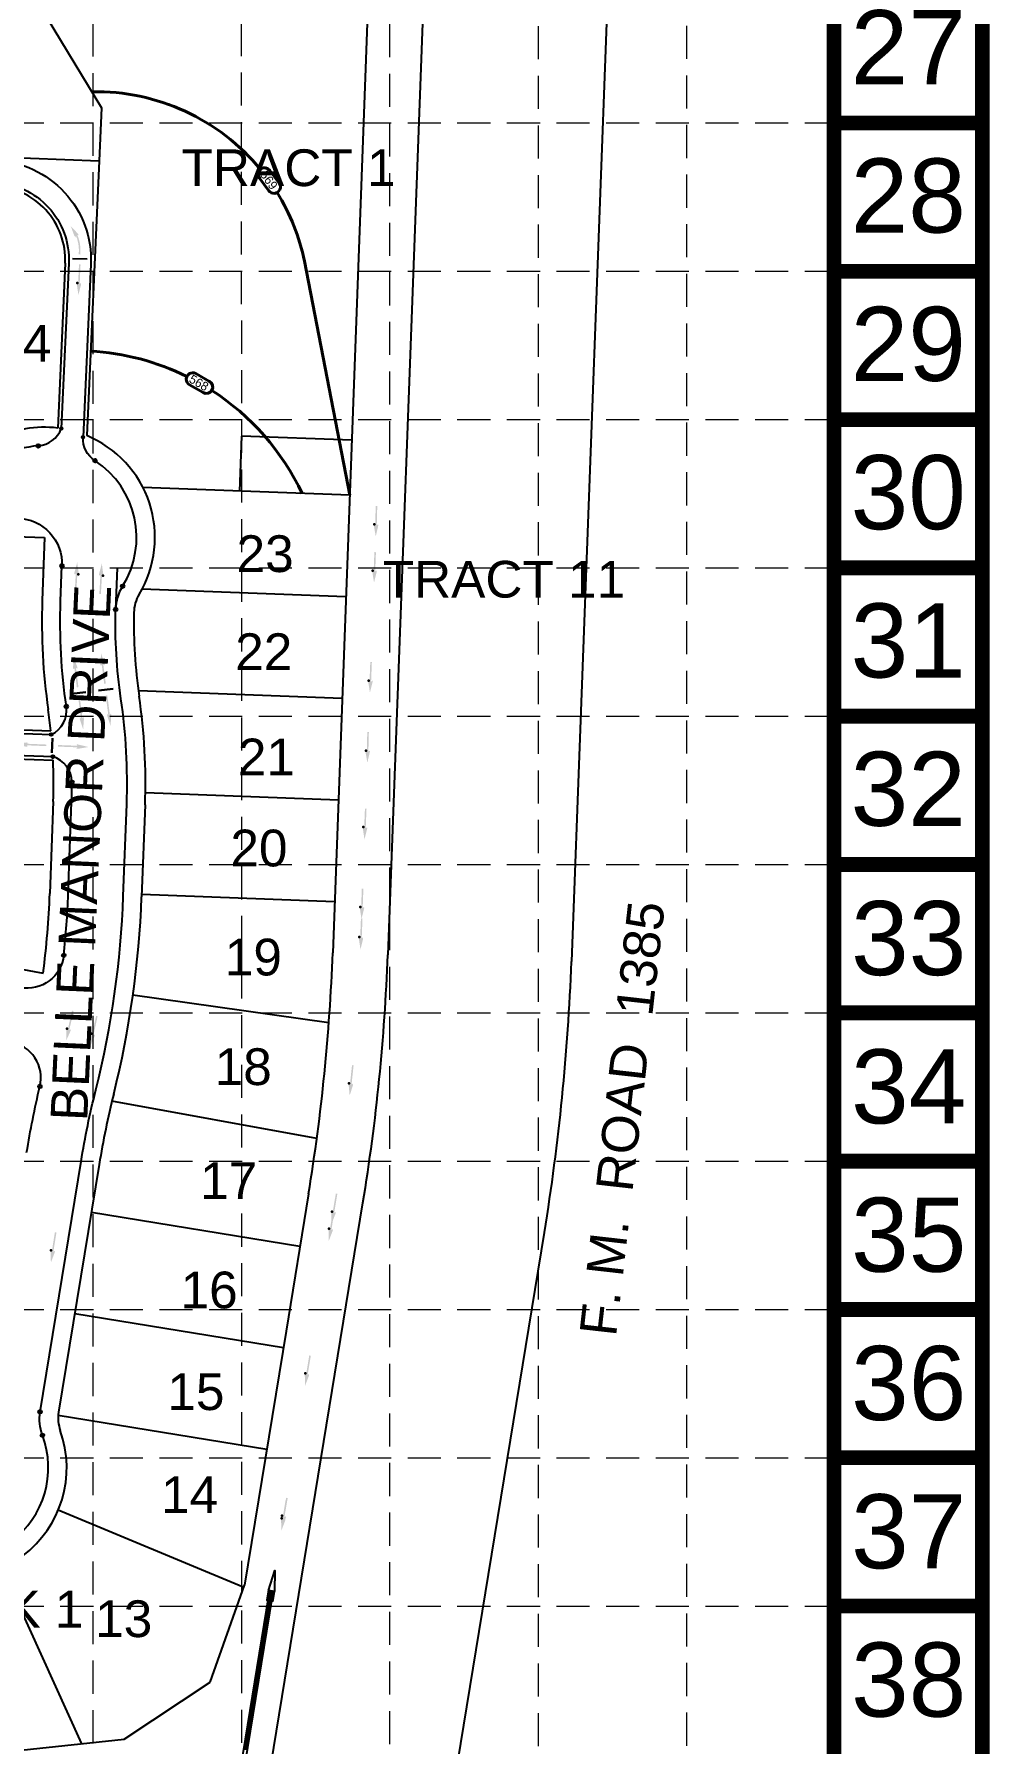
# Model space of a CAD drawing. Header units: feet. Extents: x 10084 to 13321, y 3329 to 8503.
# Drawn here: x 12801 to 13321, y 5357 to 6287 of the extents above; entities that cross this region are included whole.
import ezdxf
from ezdxf.enums import TextEntityAlignment as Align

# ---------------------------------------------------------------- set-up
doc = ezdxf.new("R2010")
doc.units = ezdxf.units.FT
doc.header["$LTSCALE"] = 40
doc.header["$MEASUREMENT"] = 0
for name, pattern in [('( Dashdot )', [1.001, 0.5, -0.25, 0.001, -0.25]), ('CENTERX2', [4, 2.5, -0.5, 0.5, -0.5]), ('DASHED', [0.75, 0.5, -0.25]), ('HIDDEN', [0.375, 0.25, -0.125])]:
    doc.linetypes.add(name, pattern=pattern)
for name, color, linetype in [('BASE', 7, 'Continuous'), ('CURB', 4, 'Continuous'), ('flow arrow', 4, 'Continuous'), ('GRID', 254, 'DASHED'), ('INLET', 4, 'Continuous'), ('Level 1', 7, 'Continuous'), ('Level 18', 7, 'Continuous'), ('LOT', 7, 'Continuous'), ('NAME', 6, 'Continuous'), ('ROW', 3, '( Dashdot )'), ('STORM', 2, 'Continuous'), ('storm CL', 7, 'CENTERX2')]:
    doc.layers.add(name, color=color, linetype=linetype)
doc.styles.get("Standard").update_dxf_attribs({"font": 'ARIAL.TTF'})
doc.styles.add('Style-CB101', font='CB101.shx')

msp = doc.modelspace()

# ---------------------------------------------------------------- hatches: boundary and pattern name
at = {"layer": 'flow arrow', "linetype": 'Continuous', "lineweight": 30}
h = msp.add_hatch(color=7, dxfattribs=at)
edge = h.paths.add_edge_path()
edge.add_line((12822.94, 6177.44), (12820.92, 6182.92))
edge.add_line((12820.92, 6182.92), (12824.91, 6178.66))
edge.add_line((12824.91, 6178.66), (12824.91, 6178.66))
edge.add_ellipse((12824.97, 6178.32), major_axis=(0.296, -0.476), ratio=0.285714, start_angle=-17.18267, end_angle=124.72693, ccw=False)
edge.add_line((12825.21, 6177.84), (12825.2, 6177.84))
edge.add_line((12825.2, 6177.84), (12824.5, 6178.03))
edge.add_line((12824.5, 6178.03), (12824.51, 6178.03))
edge.add_arc((12805.79, 6169.84), 20.43, 353.20063, 383.6089, ccw=False)
edge.add_line((12826.08, 6167.42), (12825.22, 6167.53))
edge.add_arc((12805.79, 6169.84), 19.57, 353.20063, 383.27644)
edge.add_line((12823.77, 6177.58), (12823.77, 6177.58))
edge.add_line((12823.77, 6177.58), (12823.54, 6176.79))
edge.add_line((12823.54, 6176.79), (12823.54, 6176.79))
edge.add_ellipse((12823.22, 6177.23), major_axis=(0.296, -0.476), ratio=0.285714, start_angle=-125.83153, end_angle=14.49672, ccw=False)
edge.add_line((12822.94, 6177.44), (12822.94, 6177.44))
h = msp.add_hatch(color=7, dxfattribs=at)
edge = h.paths.add_edge_path()
edge.add_line((12826.42, 6151.93), (12825.79, 6151.41))
edge.add_line((12825.79, 6151.41), (12826.27, 6161.98))
edge.add_line((12826.27, 6161.98), (12825.42, 6162.01))
edge.add_line((12825.42, 6162.01), (12824.93, 6151.45))
edge.add_line((12824.93, 6151.45), (12824.46, 6152))
edge.add_line((12824.46, 6152), (12824.46, 6152))
edge.add_ellipse((12824.38, 6151.47), major_axis=(0.026, 0.559), ratio=0.285714, start_angle=342.81733, end_angle=484.72693)
edge.add_line((12824.24, 6151.16), (12824.24, 6151.16))
edge.add_line((12824.24, 6151.16), (12825.11, 6145.38))
edge.add_line((12825.11, 6145.38), (12826.55, 6151.05))
edge.add_line((12826.55, 6151.05), (12826.55, 6151.05))
edge.add_ellipse((12826.44, 6151.38), major_axis=(0.026, 0.559), ratio=0.285714, start_angle=234.16847, end_angle=374.49672)
edge.add_line((12826.42, 6151.93), (12826.42, 6151.93))
edge.add_line((12826.42, 6151.93), (12826.42, 6151.93))
h = msp.add_hatch(color=7, dxfattribs=at)
edge = h.paths.add_edge_path()
edge.add_line((12987.2, 5995.37), (12986.58, 5994.84))
edge.add_line((12986.58, 5994.84), (12986.98, 6005.42))
edge.add_line((12986.98, 6005.42), (12986.13, 6005.45))
edge.add_line((12986.13, 6005.45), (12985.72, 5994.88))
edge.add_line((12985.72, 5994.88), (12985.24, 5995.43))
edge.add_line((12985.24, 5995.43), (12985.24, 5995.43))
edge.add_ellipse((12985.17, 5994.9), major_axis=(0.022, 0.56), ratio=0.285714, start_angle=342.81733, end_angle=484.72693)
edge.add_line((12985.02, 5994.59), (12985.02, 5994.59))
edge.add_line((12985.02, 5994.59), (12985.94, 5988.82))
edge.add_line((12985.94, 5988.82), (12987.34, 5994.49))
edge.add_line((12987.34, 5994.49), (12987.34, 5994.49))
edge.add_ellipse((12987.22, 5994.83), major_axis=(0.022, 0.56), ratio=0.285714, start_angle=234.16847, end_angle=374.49672)
edge.add_line((12987.2, 5995.37), (12987.2, 5995.37))
edge.add_line((12987.2, 5995.37), (12987.2, 5995.37))
h = msp.add_hatch(color=7, dxfattribs=at)
edge = h.paths.add_edge_path()
edge.add_line((12823.05, 5993.4), (12823.69, 5993.92))
edge.add_line((12823.69, 5993.92), (12823.08, 5983.35))
edge.add_line((12823.08, 5983.35), (12823.94, 5983.3))
edge.add_line((12823.94, 5983.3), (12824.55, 5993.87))
edge.add_line((12824.55, 5993.87), (12825.01, 5993.3))
edge.add_line((12825.01, 5993.3), (12825.02, 5993.3))
edge.add_ellipse((12825.09, 5993.83), major_axis=(-0.032, -0.559), ratio=0.285714, start_angle=342.81733, end_angle=484.72693)
edge.add_line((12825.24, 5994.14), (12825.24, 5994.14))
edge.add_line((12825.24, 5994.14), (12824.44, 5999.93))
edge.add_line((12824.44, 5999.93), (12822.93, 5994.28))
edge.add_line((12822.93, 5994.28), (12822.93, 5994.28))
edge.add_ellipse((12823.04, 5993.95), major_axis=(-0.032, -0.559), ratio=0.285714, start_angle=234.16847, end_angle=374.49672)
edge.add_line((12823.05, 5993.4), (12823.05, 5993.4))
edge.add_line((12823.05, 5993.4), (12823.05, 5993.4))
h = msp.add_hatch(color=7, dxfattribs=at)
edge = h.paths.add_edge_path()
edge.add_line((12836.45, 5992.68), (12837.09, 5993.19))
edge.add_line((12837.09, 5993.19), (12836.48, 5982.63))
edge.add_line((12836.48, 5982.63), (12837.33, 5982.58))
edge.add_line((12837.33, 5982.58), (12837.95, 5993.14))
edge.add_line((12837.95, 5993.14), (12838.41, 5992.58))
edge.add_line((12838.41, 5992.58), (12838.41, 5992.58))
edge.add_ellipse((12838.49, 5993.11), major_axis=(-0.032, -0.559), ratio=0.285714, start_angle=342.81733, end_angle=484.72693)
edge.add_line((12838.64, 5993.42), (12838.64, 5993.42))
edge.add_line((12838.64, 5993.42), (12837.84, 5999.21))
edge.add_line((12837.84, 5999.21), (12836.33, 5993.56))
edge.add_line((12836.33, 5993.56), (12836.33, 5993.56))
edge.add_ellipse((12836.44, 5993.22), major_axis=(-0.032, -0.559), ratio=0.285714, start_angle=234.16847, end_angle=374.49672)
edge.add_line((12836.45, 5992.68), (12836.45, 5992.68))
edge.add_line((12836.45, 5992.68), (12836.45, 5992.68))
h = msp.add_hatch(color=7, dxfattribs=at)
edge = h.paths.add_edge_path()
edge.add_line((12822.47, 5941.77), (12822.9, 5942.37))
edge.add_line((12822.9, 5942.37), (12824.28, 5931.88))
edge.add_line((12824.28, 5931.88), (12825.13, 5931.99))
edge.add_line((12825.13, 5931.99), (12823.75, 5942.49))
edge.add_line((12823.75, 5942.49), (12824.42, 5942.02))
edge.add_line((12824.42, 5942.02), (12824.42, 5942.02))
edge.add_ellipse((12824.39, 5942.56), major_axis=(0.073, -0.555), ratio=0.285714, start_angle=345.50328, end_angle=485.83153)
edge.add_line((12824.48, 5942.9), (12824.48, 5942.9))
edge.add_line((12824.48, 5942.9), (12822.56, 5948.43))
edge.add_line((12822.56, 5948.43), (12822.18, 5942.6))
edge.add_line((12822.18, 5942.6), (12822.18, 5942.6))
edge.add_ellipse((12822.35, 5942.3), major_axis=(0.073, -0.555), ratio=0.285714, start_angle=235.27307, end_angle=377.18267)
edge.add_line((12822.47, 5941.77), (12822.47, 5941.77))
edge.add_line((12822.47, 5941.77), (12822.47, 5941.77))
edge.add_line((12822.47, 5941.77), (12822.47, 5941.77))
h = msp.add_hatch(color=7, dxfattribs=at)
edge = h.paths.add_edge_path()
edge.add_line((12837.35, 5943.64), (12837.78, 5944.24))
edge.add_line((12837.78, 5944.24), (12839.16, 5933.75))
edge.add_line((12839.16, 5933.75), (12840.02, 5933.86))
edge.add_line((12840.02, 5933.86), (12838.63, 5944.35))
edge.add_line((12838.63, 5944.35), (12839.3, 5943.89))
edge.add_line((12839.3, 5943.89), (12839.31, 5943.89))
edge.add_ellipse((12839.28, 5944.43), major_axis=(0.073, -0.555), ratio=0.285714, start_angle=345.50328, end_angle=485.83153)
edge.add_line((12839.36, 5944.77), (12839.36, 5944.77))
edge.add_line((12839.36, 5944.77), (12837.44, 5950.3))
edge.add_line((12837.44, 5950.3), (12837.06, 5944.46))
edge.add_line((12837.06, 5944.46), (12837.06, 5944.46))
edge.add_ellipse((12837.24, 5944.16), major_axis=(0.073, -0.555), ratio=0.285714, start_angle=235.27307, end_angle=377.18267)
edge.add_line((12837.35, 5943.64), (12837.35, 5943.64))
edge.add_line((12837.35, 5943.64), (12837.35, 5943.64))
edge.add_line((12837.35, 5943.64), (12837.35, 5943.64))
h = msp.add_hatch(color=7, dxfattribs=at)
edge = h.paths.add_edge_path()
edge.add_line((12984.98, 5935.52), (12984.35, 5934.99))
edge.add_line((12984.35, 5934.99), (12984.76, 5945.57))
edge.add_line((12984.76, 5945.57), (12983.9, 5945.6))
edge.add_line((12983.9, 5945.6), (12983.49, 5935.02))
edge.add_line((12983.49, 5935.02), (12983.01, 5935.58))
edge.add_line((12983.01, 5935.58), (12983.01, 5935.58))
edge.add_ellipse((12982.94, 5935.05), major_axis=(0.022, 0.56), ratio=0.285714, start_angle=342.81733, end_angle=484.72693)
edge.add_line((12982.8, 5934.73), (12982.8, 5934.73))
edge.add_line((12982.8, 5934.73), (12983.71, 5928.96))
edge.add_line((12983.71, 5928.96), (12985.12, 5934.64))
edge.add_line((12985.12, 5934.64), (12985.12, 5934.64))
edge.add_ellipse((12985, 5934.97), major_axis=(0.022, 0.56), ratio=0.285714, start_angle=234.16847, end_angle=374.49672)
edge.add_line((12984.98, 5935.52), (12984.98, 5935.52))
edge.add_line((12984.98, 5935.52), (12984.98, 5935.52))
h = msp.add_hatch(color=7, dxfattribs=at)
edge = h.paths.add_edge_path()
edge.add_line((12840.78, 5917.37), (12841.35, 5916.9))
edge.add_line((12841.35, 5916.9), (12839.99, 5927.4))
edge.add_line((12839.99, 5927.4), (12840.84, 5927.51))
edge.add_line((12840.84, 5927.51), (12842.2, 5917.02))
edge.add_line((12842.2, 5917.02), (12842.73, 5917.64))
edge.add_line((12842.73, 5917.64), (12842.73, 5917.64))
edge.add_ellipse((12842.84, 5917.11), major_axis=(-0.072, 0.555), ratio=0.285714, start_angle=-125.83153, end_angle=14.49672, ccw=False)
edge.add_line((12843.01, 5916.8), (12843.01, 5916.8))
edge.add_line((12843.01, 5916.8), (12842.57, 5910.96))
edge.add_line((12842.57, 5910.96), (12840.71, 5916.51))
edge.add_line((12840.71, 5916.51), (12840.71, 5916.51))
edge.add_ellipse((12840.8, 5916.84), major_axis=(-0.072, 0.555), ratio=0.285714, start_angle=-17.18267, end_angle=124.72693, ccw=False)
edge.add_line((12840.78, 5917.38), (12840.78, 5917.37))
edge.add_line((12840.78, 5917.37), (12840.78, 5917.37))
edge.add_line((12840.78, 5917.37), (12840.78, 5917.37))
h = msp.add_hatch(color=7, dxfattribs=at)
edge = h.paths.add_edge_path()
edge.add_line((12825.9, 5915.51), (12826.46, 5915.04))
edge.add_line((12826.46, 5915.04), (12825.11, 5925.53))
edge.add_line((12825.11, 5925.53), (12825.96, 5925.65))
edge.add_line((12825.96, 5925.65), (12827.31, 5915.15))
edge.add_line((12827.31, 5915.15), (12827.85, 5915.77))
edge.add_line((12827.85, 5915.77), (12827.85, 5915.77))
edge.add_ellipse((12827.96, 5915.24), major_axis=(-0.072, 0.555), ratio=0.285714, start_angle=-125.83153, end_angle=14.49672, ccw=False)
edge.add_line((12828.13, 5914.93), (12828.13, 5914.93))
edge.add_line((12828.13, 5914.93), (12827.69, 5909.1))
edge.add_line((12827.69, 5909.1), (12825.83, 5914.64))
edge.add_line((12825.83, 5914.64), (12825.83, 5914.64))
edge.add_ellipse((12825.92, 5914.97), major_axis=(-0.072, 0.555), ratio=0.285714, start_angle=-17.18267, end_angle=124.72693, ccw=False)
edge.add_line((12825.9, 5915.51), (12825.9, 5915.51))
edge.add_line((12825.9, 5915.51), (12825.9, 5915.51))
edge.add_line((12825.9, 5915.51), (12825.9, 5915.51))
h = msp.add_hatch(color=7, dxfattribs=at)
edge = h.paths.add_edge_path()
edge.add_line((12797.64, 5901.65), (12797.08, 5901.18))
edge.add_line((12797.08, 5901.18), (12807.66, 5900.74))
edge.add_line((12807.66, 5900.74), (12807.63, 5899.88))
edge.add_line((12807.63, 5899.88), (12797.05, 5900.32))
edge.add_line((12797.05, 5900.32), (12797.57, 5899.69))
edge.add_line((12797.57, 5899.69), (12797.58, 5899.69))
edge.add_ellipse((12797.03, 5899.67), major_axis=(0.56, -0.023), ratio=0.285714, start_angle=-125.83153, end_angle=14.49672, ccw=False)
edge.add_line((12796.7, 5899.55), (12796.7, 5899.55))
edge.add_line((12796.7, 5899.55), (12791.02, 5900.97))
edge.add_line((12791.02, 5900.97), (12796.8, 5901.87))
edge.add_line((12796.8, 5901.87), (12796.8, 5901.87))
edge.add_ellipse((12797.11, 5901.72), major_axis=(0.56, -0.023), ratio=0.285714, start_angle=-17.18267, end_angle=124.72693, ccw=False)
edge.add_line((12797.65, 5901.65), (12797.64, 5901.65))
edge.add_line((12797.64, 5901.65), (12797.64, 5901.65))
edge.add_line((12797.64, 5901.65), (12797.64, 5901.65))
h = msp.add_hatch(color=7, dxfattribs=at)
edge = h.paths.add_edge_path()
edge.add_line((12824.11, 5900.6), (12824.63, 5900.08))
edge.add_line((12824.63, 5900.08), (12814.05, 5900.48))
edge.add_line((12814.05, 5900.48), (12814.02, 5899.62))
edge.add_line((12814.02, 5899.62), (12824.6, 5899.22))
edge.add_line((12824.6, 5899.22), (12824.02, 5898.63))
edge.add_line((12824.02, 5898.63), (12824.02, 5898.63))
edge.add_ellipse((12824.56, 5898.57), major_axis=(-0.56, 0.021), ratio=0.285714, start_angle=345.50328, end_angle=485.83153)
edge.add_line((12824.89, 5898.43), (12824.89, 5898.43))
edge.add_line((12824.89, 5898.43), (12830.66, 5899.39))
edge.add_line((12830.66, 5899.39), (12824.97, 5900.74))
edge.add_line((12824.97, 5900.74), (12824.97, 5900.74))
edge.add_ellipse((12824.65, 5900.62), major_axis=(-0.56, 0.021), ratio=0.285714, start_angle=235.27307, end_angle=377.18267)
edge.add_line((12824.11, 5900.6), (12824.11, 5900.6))
edge.add_line((12824.11, 5900.6), (12824.11, 5900.6))
edge.add_line((12824.11, 5900.6), (12824.11, 5900.6))
h = msp.add_hatch(color=7, dxfattribs=at)
edge = h.paths.add_edge_path()
edge.add_line((12982.04, 5855.71), (12981.41, 5855.18))
edge.add_line((12981.41, 5855.18), (12981.85, 5865.76))
edge.add_line((12981.85, 5865.76), (12980.99, 5865.79))
edge.add_line((12980.99, 5865.79), (12980.55, 5855.22))
edge.add_line((12980.55, 5855.22), (12980.07, 5855.78))
edge.add_line((12980.07, 5855.78), (12980.07, 5855.78))
edge.add_ellipse((12980, 5855.25), major_axis=(0.024, 0.56), ratio=0.285714, start_angle=342.81733, end_angle=484.72693)
edge.add_line((12979.86, 5854.93), (12979.86, 5854.93))
edge.add_line((12979.86, 5854.93), (12980.75, 5849.16))
edge.add_line((12980.75, 5849.16), (12982.17, 5854.83))
edge.add_line((12982.17, 5854.83), (12982.17, 5854.83))
edge.add_ellipse((12982.06, 5855.16), major_axis=(0.024, 0.56), ratio=0.285714, start_angle=234.16847, end_angle=374.49672)
edge.add_line((12982.04, 5855.71), (12982.04, 5855.71))
edge.add_line((12982.04, 5855.71), (12982.04, 5855.71))
h = msp.add_hatch(color=7, dxfattribs=at)
edge = h.paths.add_edge_path()
edge.add_line((12979.86, 5795.85), (12979.23, 5795.33))
edge.add_line((12979.23, 5795.33), (12979.67, 5805.9))
edge.add_line((12979.67, 5805.9), (12978.81, 5805.94))
edge.add_line((12978.81, 5805.94), (12978.37, 5795.37))
edge.add_line((12978.37, 5795.37), (12977.89, 5795.92))
edge.add_line((12977.89, 5795.92), (12977.89, 5795.92))
edge.add_ellipse((12977.82, 5795.39), major_axis=(0.024, 0.56), ratio=0.285714, start_angle=342.81733, end_angle=484.72693)
edge.add_line((12977.68, 5795.08), (12977.68, 5795.08))
edge.add_line((12977.68, 5795.08), (12978.57, 5789.3))
edge.add_line((12978.57, 5789.3), (12979.99, 5794.98))
edge.add_line((12979.99, 5794.98), (12979.99, 5794.98))
edge.add_ellipse((12979.87, 5795.31), major_axis=(0.024, 0.56), ratio=0.285714, start_angle=234.16847, end_angle=374.49672)
edge.add_line((12979.86, 5795.85), (12979.86, 5795.85))
edge.add_line((12979.86, 5795.85), (12979.86, 5795.85))
h = msp.add_hatch(color=7, dxfattribs=at)
edge = h.paths.add_edge_path()
edge.add_line((12820.87, 5745.78), (12820.15, 5745.38))
edge.add_line((12820.15, 5745.38), (12822.46, 5755.71))
edge.add_line((12822.46, 5755.71), (12821.62, 5755.89))
edge.add_line((12821.62, 5755.89), (12819.31, 5745.57))
edge.add_line((12819.31, 5745.57), (12818.94, 5746.2))
edge.add_line((12818.94, 5746.2), (12818.94, 5746.2))
edge.add_ellipse((12818.78, 5745.69), major_axis=(0.122, 0.546), ratio=0.285714, start_angle=342.81733, end_angle=484.72693)
edge.add_line((12818.58, 5745.41), (12818.58, 5745.41))
edge.add_line((12818.58, 5745.41), (12818.44, 5739.57))
edge.add_line((12818.44, 5739.57), (12820.84, 5744.9))
edge.add_line((12820.84, 5744.9), (12820.84, 5744.9))
edge.add_ellipse((12820.79, 5745.25), major_axis=(0.122, 0.546), ratio=0.285714, start_angle=234.16847, end_angle=374.49672)
edge.add_line((12820.87, 5745.78), (12820.87, 5745.78))
edge.add_line((12820.87, 5745.78), (12820.87, 5745.78))
h = msp.add_hatch(color=7, dxfattribs=at)
edge = h.paths.add_edge_path()
edge.add_line((12833.97, 5742.9), (12833.26, 5742.5))
edge.add_line((12833.26, 5742.5), (12835.57, 5752.83))
edge.add_line((12835.57, 5752.83), (12834.73, 5753.01))
edge.add_line((12834.73, 5753.01), (12832.42, 5742.69))
edge.add_line((12832.42, 5742.69), (12832.05, 5743.32))
edge.add_line((12832.05, 5743.32), (12832.05, 5743.32))
edge.add_ellipse((12831.89, 5742.81), major_axis=(0.122, 0.546), ratio=0.285714, start_angle=342.81733, end_angle=484.72693)
edge.add_line((12831.69, 5742.53), (12831.69, 5742.53))
edge.add_line((12831.69, 5742.53), (12831.55, 5736.69))
edge.add_line((12831.55, 5736.69), (12833.95, 5742.02))
edge.add_line((12833.95, 5742.02), (12833.95, 5742.02))
edge.add_ellipse((12833.89, 5742.37), major_axis=(0.122, 0.546), ratio=0.285714, start_angle=234.16847, end_angle=374.49672)
edge.add_line((12833.97, 5742.9), (12833.97, 5742.9))
edge.add_line((12833.97, 5742.9), (12833.97, 5742.9))
h = msp.add_hatch(color=7, dxfattribs=at)
edge = h.paths.add_edge_path()
edge.add_line((12974.37, 5716.13), (12973.71, 5715.65))
edge.add_line((12973.71, 5715.65), (12974.82, 5726.18))
edge.add_line((12974.82, 5726.18), (12973.96, 5726.26))
edge.add_line((12973.96, 5726.26), (12972.85, 5715.74))
edge.add_line((12972.85, 5715.74), (12972.41, 5716.33))
edge.add_line((12972.41, 5716.33), (12972.41, 5716.33))
edge.add_ellipse((12972.31, 5715.8), major_axis=(0.059, 0.557), ratio=0.285714, start_angle=342.81733, end_angle=484.72693)
edge.add_line((12972.14, 5715.5), (12972.14, 5715.5))
edge.add_line((12972.14, 5715.5), (12972.67, 5709.68))
edge.add_line((12972.67, 5709.68), (12974.45, 5715.25))
edge.add_line((12974.45, 5715.25), (12974.45, 5715.25))
edge.add_ellipse((12974.35, 5715.59), major_axis=(0.059, 0.557), ratio=0.285714, start_angle=234.16847, end_angle=374.49672)
edge.add_line((12974.37, 5716.13), (12974.37, 5716.13))
edge.add_line((12974.37, 5716.13), (12974.37, 5716.13))
h = msp.add_hatch(color=7, dxfattribs=at)
edge = h.paths.add_edge_path()
edge.add_line((12963.42, 5636.98), (12962.73, 5636.54))
edge.add_line((12962.73, 5636.54), (12964.45, 5646.98))
edge.add_line((12964.45, 5646.98), (12963.6, 5647.12))
edge.add_line((12963.6, 5647.12), (12961.88, 5636.68))
edge.add_line((12961.88, 5636.68), (12961.47, 5637.29))
edge.add_line((12961.47, 5637.29), (12961.47, 5637.29))
edge.add_ellipse((12961.34, 5636.77), major_axis=(0.091, 0.553), ratio=0.285714, start_angle=342.81733, end_angle=484.72693)
edge.add_line((12961.15, 5636.48), (12961.16, 5636.48))
edge.add_line((12961.16, 5636.48), (12961.34, 5630.64))
edge.add_line((12961.34, 5630.64), (12963.44, 5636.1))
edge.add_line((12963.44, 5636.1), (12963.44, 5636.1))
edge.add_ellipse((12963.37, 5636.44), major_axis=(0.091, 0.553), ratio=0.285714, start_angle=234.16847, end_angle=374.49672)
edge.add_line((12963.41, 5636.98), (12963.42, 5636.98))
edge.add_line((12963.42, 5636.98), (12963.42, 5636.98))
h = msp.add_hatch(color=7, dxfattribs=at)
edge = h.paths.add_edge_path()
edge.add_line((12812.18, 5625.18), (12811.49, 5624.74))
edge.add_line((12811.49, 5624.74), (12813.15, 5635.19))
edge.add_line((12813.15, 5635.19), (12812.3, 5635.32))
edge.add_line((12812.3, 5635.32), (12810.64, 5624.87))
edge.add_line((12810.64, 5624.87), (12810.23, 5625.48))
edge.add_line((12810.23, 5625.48), (12810.23, 5625.48))
edge.add_ellipse((12810.1, 5624.96), major_axis=(0.088, 0.553), ratio=0.285714, start_angle=342.81733, end_angle=484.72693)
edge.add_line((12809.92, 5624.66), (12809.92, 5624.67))
edge.add_line((12809.92, 5624.67), (12810.14, 5618.83))
edge.add_line((12810.14, 5618.83), (12812.21, 5624.3))
edge.add_line((12812.21, 5624.3), (12812.21, 5624.3))
edge.add_ellipse((12812.13, 5624.64), major_axis=(0.088, 0.553), ratio=0.285714, start_angle=234.16847, end_angle=374.49672)
edge.add_line((12812.18, 5625.18), (12812.18, 5625.18))
edge.add_line((12812.18, 5625.18), (12812.18, 5625.18))
h = msp.add_hatch(color=7, dxfattribs=at)
edge = h.paths.add_edge_path()
edge.add_line((12950.52, 5558.17), (12949.83, 5557.73))
edge.add_line((12949.83, 5557.73), (12951.55, 5568.17))
edge.add_line((12951.55, 5568.17), (12950.71, 5568.31))
edge.add_line((12950.71, 5568.31), (12948.98, 5557.87))
edge.add_line((12948.98, 5557.87), (12948.57, 5558.48))
edge.add_line((12948.57, 5558.48), (12948.57, 5558.48))
edge.add_ellipse((12948.44, 5557.96), major_axis=(0.091, 0.553), ratio=0.285714, start_angle=342.81733, end_angle=484.72693)
edge.add_line((12948.26, 5557.67), (12948.26, 5557.67))
edge.add_line((12948.26, 5557.67), (12948.44, 5551.83))
edge.add_line((12948.44, 5551.83), (12950.54, 5557.29))
edge.add_line((12950.54, 5557.29), (12950.54, 5557.29))
edge.add_ellipse((12950.47, 5557.63), major_axis=(0.091, 0.553), ratio=0.285714, start_angle=234.16847, end_angle=374.49672)
edge.add_line((12950.52, 5558.17), (12950.52, 5558.17))
edge.add_line((12950.52, 5558.17), (12950.52, 5558.17))
h = msp.add_hatch(color=7, dxfattribs=at)
edge = h.paths.add_edge_path()
edge.add_line((12937.62, 5479.36), (12936.93, 5478.92))
edge.add_line((12936.93, 5478.92), (12938.66, 5489.36))
edge.add_line((12938.66, 5489.36), (12937.81, 5489.5))
edge.add_line((12937.81, 5489.5), (12936.08, 5479.06))
edge.add_line((12936.08, 5479.06), (12935.68, 5479.67))
edge.add_line((12935.68, 5479.67), (12935.68, 5479.67))
edge.add_ellipse((12935.54, 5479.15), major_axis=(0.091, 0.553), ratio=0.285714, start_angle=342.81733, end_angle=484.72693)
edge.add_line((12935.36, 5478.86), (12935.36, 5478.86))
edge.add_line((12935.36, 5478.86), (12935.55, 5473.02))
edge.add_line((12935.55, 5473.02), (12937.65, 5478.47))
edge.add_line((12937.65, 5478.47), (12937.65, 5478.47))
edge.add_ellipse((12937.57, 5478.82), major_axis=(0.091, 0.553), ratio=0.285714, start_angle=234.16847, end_angle=374.49672)
edge.add_line((12937.62, 5479.36), (12937.62, 5479.36))
edge.add_line((12937.62, 5479.36), (12937.62, 5479.36))
at = {"layer": 'Level 18', "linetype": 'Continuous', "lineweight": 30}
h = msp.add_hatch(color=7, dxfattribs=at)
edge = h.paths.add_edge_path()
edge.add_line((12988.05, 6020.53), (12987.43, 6020))
edge.add_line((12987.43, 6020), (12987.7, 6030.58))
edge.add_line((12987.7, 6030.58), (12986.84, 6030.6))
edge.add_line((12986.84, 6030.6), (12986.57, 6020.02))
edge.add_line((12986.57, 6020.02), (12986.08, 6020.57))
edge.add_line((12986.08, 6020.57), (12986.08, 6020.57))
edge.add_ellipse((12986.02, 6020.04), major_axis=(0.014, 0.56), ratio=0.285714, start_angle=342.81733, end_angle=484.72693)
edge.add_line((12985.88, 6019.72), (12985.88, 6019.73))
edge.add_line((12985.88, 6019.73), (12986.87, 6013.97))
edge.add_line((12986.87, 6013.97), (12988.2, 6019.66))
edge.add_line((12988.2, 6019.66), (12988.2, 6019.66))
edge.add_ellipse((12988.08, 6019.99), major_axis=(0.014, 0.56), ratio=0.285714, start_angle=234.16847, end_angle=374.49672)
edge.add_line((12988.05, 6020.54), (12988.05, 6020.53))
edge.add_line((12988.05, 6020.53), (12988.05, 6020.53))
h = msp.add_hatch(color=7, dxfattribs=at)
edge = h.paths.add_edge_path()
edge.add_line((12983.48, 5897.44), (12982.86, 5896.91))
edge.add_line((12982.86, 5896.91), (12983.13, 5907.49))
edge.add_line((12983.13, 5907.49), (12982.27, 5907.51))
edge.add_line((12982.27, 5907.51), (12982, 5896.93))
edge.add_line((12982, 5896.93), (12981.51, 5897.48))
edge.add_line((12981.51, 5897.48), (12981.51, 5897.48))
edge.add_ellipse((12981.45, 5896.95), major_axis=(0.014, 0.56), ratio=0.285714, start_angle=342.81733, end_angle=484.72693)
edge.add_line((12981.31, 5896.63), (12981.31, 5896.64))
edge.add_line((12981.31, 5896.64), (12982.3, 5890.88))
edge.add_line((12982.3, 5890.88), (12983.63, 5896.57))
edge.add_line((12983.63, 5896.57), (12983.63, 5896.57))
edge.add_ellipse((12983.51, 5896.9), major_axis=(0.014, 0.56), ratio=0.285714, start_angle=234.16847, end_angle=374.49672)
edge.add_line((12983.48, 5897.45), (12983.48, 5897.44))
edge.add_line((12983.48, 5897.44), (12983.48, 5897.44))
h = msp.add_hatch(color=7, dxfattribs=at)
edge = h.paths.add_edge_path()
edge.add_line((12980.4, 5812.31), (12979.77, 5811.79))
edge.add_line((12979.77, 5811.79), (12980.16, 5822.36))
edge.add_line((12980.16, 5822.36), (12979.3, 5822.39))
edge.add_line((12979.3, 5822.39), (12978.91, 5811.82))
edge.add_line((12978.91, 5811.82), (12978.43, 5812.37))
edge.add_line((12978.43, 5812.37), (12978.43, 5812.37))
edge.add_ellipse((12978.36, 5811.84), major_axis=(0.021, 0.56), ratio=0.285714, start_angle=342.81733, end_angle=484.72693)
edge.add_line((12978.22, 5811.53), (12978.22, 5811.53))
edge.add_line((12978.22, 5811.53), (12979.14, 5805.76))
edge.add_line((12979.14, 5805.76), (12980.53, 5811.44))
edge.add_line((12980.53, 5811.44), (12980.53, 5811.44))
edge.add_ellipse((12980.42, 5811.77), major_axis=(0.021, 0.56), ratio=0.285714, start_angle=234.16847, end_angle=374.49672)
edge.add_line((12980.4, 5812.31), (12980.4, 5812.31))
edge.add_line((12980.4, 5812.31), (12980.4, 5812.31))
h = msp.add_hatch(color=7, dxfattribs=at)
edge = h.paths.add_edge_path()
edge.add_line((12964.95, 5646.28), (12964.26, 5645.84))
edge.add_line((12964.26, 5645.84), (12966.01, 5656.27))
edge.add_line((12966, 5656.27), (12965.16, 5656.41))
edge.add_line((12965.16, 5656.41), (12963.41, 5645.98))
edge.add_line((12963.41, 5645.98), (12963.01, 5646.59))
edge.add_line((12963.01, 5646.59), (12963, 5646.59))
edge.add_ellipse((12962.87, 5646.07), major_axis=(0.092, 0.552), ratio=0.285714, start_angle=342.81733, end_angle=484.72693)
edge.add_line((12962.69, 5645.78), (12962.69, 5645.78))
edge.add_line((12962.69, 5645.78), (12962.86, 5639.94))
edge.add_line((12962.86, 5639.94), (12964.97, 5645.39))
edge.add_line((12964.97, 5645.39), (12964.97, 5645.39))
edge.add_ellipse((12964.9, 5645.74), major_axis=(0.092, 0.552), ratio=0.285714, start_angle=234.16847, end_angle=374.49672)
edge.add_line((12964.95, 5646.28), (12964.95, 5646.28))
edge.add_line((12964.95, 5646.28), (12964.95, 5646.28))
h = msp.add_hatch(color=7, dxfattribs=at)
edge = h.paths.add_edge_path()
edge.add_line((12937.87, 5480.68), (12937.18, 5480.24))
edge.add_line((12937.18, 5480.24), (12938.97, 5490.68))
edge.add_line((12938.97, 5490.68), (12938.12, 5490.82))
edge.add_line((12938.12, 5490.82), (12936.34, 5480.39))
edge.add_line((12936.34, 5480.39), (12935.93, 5481))
edge.add_line((12935.93, 5481), (12935.93, 5481))
edge.add_ellipse((12935.79, 5480.48), major_axis=(0.094, 0.552), ratio=0.285714, start_angle=342.81733, end_angle=484.72693)
edge.add_line((12935.61, 5480.19), (12935.61, 5480.19))
edge.add_line((12935.61, 5480.19), (12935.77, 5474.35))
edge.add_line((12935.77, 5474.35), (12937.89, 5479.8))
edge.add_line((12937.89, 5479.8), (12937.89, 5479.8))
edge.add_ellipse((12937.82, 5480.14), major_axis=(0.094, 0.552), ratio=0.285714, start_angle=234.16847, end_angle=374.49672)
edge.add_line((12937.87, 5480.68), (12937.87, 5480.68))
edge.add_line((12937.87, 5480.68), (12937.87, 5480.68))

# ---------------------------------------------------------------- linework, layer by layer
at = {"layer": 'BASE', "const_width": 8.07}
for points in [[(13316.92, 3333.45), (13316.92, 8498.87), (10088.53, 8498.87), (10088.53, 3333.45)], [(13236.21, 3414.16), (13236.21, 8418.16), (10169.24, 8418.16), (10169.24, 3414.16)]]:
    msp.add_lwpolyline(points, close=True, dxfattribs=at)
for points in [[(13316.92, 6239), (13236.21, 6239)], [(13316.92, 6158.29), (13236.21, 6158.29)], [(13316.92, 6077.58), (13236.21, 6077.58)], [(13316.92, 5996.87), (13236.21, 5996.87)], [(13316.92, 5916.16), (13236.21, 5916.16)], [(13316.92, 5835.45), (13236.21, 5835.45)], [(13316.92, 5754.74), (13236.21, 5754.74)], [(13316.92, 5674.03), (13236.21, 5674.03)], [(13316.92, 5593.32), (13236.21, 5593.32)], [(13316.92, 5512.61), (13236.21, 5512.61)], [(13316.92, 5431.9), (13236.21, 5431.9)]]:
    msp.add_lwpolyline(points, dxfattribs=at)
at = {"layer": 'CURB', "color": 7}
for p, q in [((12819.89, 6162.68), (12815.81, 6072.72)), ((12831.88, 6162.23), (12827.61, 6068.01)), ((12815.45, 5978.72), (12816.16, 5998.05)), ((12846.14, 5996.94), (12845.32, 5974.28)), ((12657.12, 5911.9), (12810.33, 5906.21)), ((12656.67, 5899.9), (12811.22, 5894.16)), ((12819.53, 5819.37), (12821.39, 5869.34)), ((12849.51, 5818.26), (12851.37, 5868.22)), ((12804.26, 5537.66), (12826.55, 5673.87))]:
    msp.add_line(p, q, dxfattribs=at)
for centre, radius in [((12815.81, 6072.72), 0.75), ((12827.61, 6068.01), 0.75), ((12803.23, 6063.29), 1), ((12834.14, 6055.23), 1), ((12816.16, 5998.05), 1), ((12849.12, 5986.9), 1), ((12845.32, 5974.28), 1), ((12818.54, 5921.44), 1), ((12810.33, 5906.21), 0.75), ((12811.22, 5894.16), 0.75), ((12821.59, 5880.28), 1), ((12817.14, 5786.04), 1), ((12804.15, 5714.67), 1), ((12804.26, 5537.66), 1), ((12805.54, 5524.81), 1)]:
    msp.add_circle(centre, radius, dxfattribs=at)
at = {"layer": 'CURB', "color": 7, "extrusion": (0, 0, -1)}
for centre, radius, start, end in [((-12777.93, 6164.59), 54, 92.1272, 182.49759), ((-12777.93, 6164.59), 42, 92.1272, 182.59686), ((-12842.1, 6067.35), 14.5, 303.2526, 2.59685), ((-12791.18, 5998.98), 25, 92.12721, 182.12726), ((-13130.23, 5967.03), 315, 351.67984, 2.12722), ((-13130.23, 5967.03), 285, 351.65191, 1.45754), ((-12797.26, 5788.16), 20, 186.07575, 280.39236), ((-13305.19, 5595.55), 515, 9.29389, 13.37347), ((-13305.19, 5595.55), 485, 9.29389, 13.99428), ((-12828.94, 5533.62), 25, 339.36747, 9.29388)]:
    msp.add_arc(centre, radius, start, end, dxfattribs=at)
at = {"layer": 'CURB', "color": 7}
for centre, radius, start, end in [((12802.21, 6077.76), 14.5, 274.01363, 339.688), ((12806.73, 6013.41), 50, 94.01363, 117.79921), ((12806.73, 6013.41), 50, 327.97355, 56.7474), ((12870.31, 5973.64), 25, 147.97355, 178.54246), ((12804.2, 5919.35), 14.5, 295.00797, 8.32016), ((12536.59, 5879.91), 315, 357.87278, 8.34809), ((12807.09, 5880.27), 14.5, 0.0743, 73.44818), ((12536.59, 5879.91), 285, 357.87278, 0.0743), ((12334.87, 5837.37), 485, 353.92425, 357.87278), ((12334.87, 5837.37), 515, 346.00572, 357.87278), ((12784.7, 5719.29), 20, 346.62653, 79.60764), ((12758.75, 5507.19), 50, 233.29642, 20.63253)]:
    msp.add_arc(centre, radius, start, end, dxfattribs=at)
at = {"layer": 'flow arrow', "color": 7}
msp.add_line((12821.93, 6165.33), (12829.93, 6164.98), dxfattribs=at)
at = {"layer": 'flow arrow', "color": 7, "linetype": 'Continuous', "lineweight": 30}
for p, q in [((12829.09, 5929.26), (12821.15, 5928.27)), ((12843.97, 5931.13), (12836.03, 5930.13)), ((12810.66, 5896.19), (12811.02, 5904.18))]:
    msp.add_line(p, q, dxfattribs=at)
for p in [(12824.46, 6152), (12825.01, 5993.3), (12838.41, 5992.58), (12985.24, 5995.43), (12983.01, 5935.58), (12980.07, 5855.78), (12977.89, 5795.92), (12818.94, 5746.2), (12832.05, 5743.32), (12972.41, 5716.33), (12961.47, 5637.29), (12810.23, 5625.48), (12948.57, 5558.48), (12935.68, 5479.67)]:
    msp.add_point(p, dxfattribs=at)
at = {"layer": 'GRID', "color": 252, "linetype": 'HIDDEN', "lineweight": 0, "ltscale": 1.8}
for p, q in [((12833.27, 3737.18), (12833.02, 8419.97)), ((12914.13, 3737.45), (12913.73, 8419.97)), ((12994.68, 3736.75), (12994.44, 8419.97)), ((13075.56, 3735.69), (13075.15, 8419.97)), ((13156.33, 3735.91), (13155.86, 8419.97)), ((10169.24, 6239), (13236.21, 6239)), ((10169.24, 6158.29), (13236.21, 6158.29)), ((10169.24, 6077.58), (13236.21, 6077.58)), ((10169.24, 5996.87), (13236.21, 5996.87)), ((10169.24, 5916.16), (13236.21, 5916.16)), ((10169.24, 5835.45), (13236.21, 5835.45)), ((10169.24, 5754.74), (13236.21, 5754.74)), ((10169.24, 5674.03), (13236.21, 5674.03)), ((10169.24, 5593.32), (13236.21, 5593.32)), ((10169.24, 5512.61), (13236.21, 5512.61)), ((10169.24, 5431.9), (13236.21, 5431.9))]:
    msp.add_line(p, q, dxfattribs=at)
at = {"layer": 'INLET', "color": 5, "flags": 128}
for points in [[(12928.56, 5440.39), (12927.7, 5435.13), (12930.91, 5434.6), (12931.77, 5439.86)], [(12928.7, 5440.19), (12927.9, 5435.27), (12930.77, 5434.8), (12931.57, 5439.72)]]:
    msp.add_lwpolyline(points, close=True, dxfattribs=at)
at = {"layer": 'INLET', "color": 5}
for major_axis, ratio in [((-0.4, -2.42), 0.408128), ((-0.37, -2.25), 0.36366)]:
    msp.add_ellipse((12929.7, 5437.28), major_axis=major_axis, ratio=ratio, dxfattribs=at)
at = {"layer": 'Level 1', "color": 35, "linetype": 'Continuous', "lineweight": 40}
msp.add_line((12948.1, 6163.73), (12972.78, 6036.38), dxfattribs=at)
at = {"layer": 'Level 1', "color": 35, "linetype": 'Continuous', "lineweight": 40, "flags": 128}
for points in [[(12928.68, 6202.12), (12923.62, 6209.04), (12923.62, 6209.04, -1), (12929.27, 6213.17), (12929.27, 6213.17), (12934.33, 6206.25), (12934.33, 6206.25, -1), (12928.68, 6202.12)], [(12892.96, 6092.25), (12885.52, 6096.51), (12885.52, 6096.51, -1), (12889.01, 6102.59), (12889.01, 6102.59), (12896.44, 6098.32), (12896.44, 6098.32, -1), (12892.96, 6092.25)]]:
    msp.add_lwpolyline(points, format="xyb", dxfattribs=at)
at = {"layer": 'Level 1', "color": 35, "linetype": 'Continuous', "lineweight": 40, "extrusion": (0, 0, -1)}
for start, end in [(88.93684, 140.56967), (148.24604, 168.24006)]:
    msp.add_arc((-12834.6, 6140.11), 115.93, start, end, dxfattribs=at)
at = {"layer": 'Level 1', "color": 35, "linetype": 'Continuous', "lineweight": 40}
for start, end in [(63.82914, 86.91631), (25.23252, 57.24003)]:
    msp.add_arc((12824.45, 5979.65), 135.32, start, end, dxfattribs=at)
at = {"layer": 'Level 18', "color": 7, "linetype": 'Continuous', "lineweight": 30}
for p in [(12986.08, 6020.57), (12981.51, 5897.48), (12978.43, 5812.37), (12963.01, 5646.59), (12935.93, 5481)]:
    msp.add_point(p, dxfattribs=at)
at = {"layer": 'LOT', "color": 7}
for p, q in [((12986.69, 6413.11), (12963.45, 5787.46)), ((12765.11, 6366.73), (12837.74, 6247.32)), ((12837.74, 6247.32), (12836.44, 6218.45)), ((12913.85, 6068.58), (12912.74, 6038.61)), ((12973.81, 6066.36), (12913.85, 6068.58)), ((12972.78, 6036.38), (12860.24, 6040.56)), ((12970.64, 5981.08), (12859.68, 5985.21)), ((12968.59, 5925.79), (12857.75, 5929.91)), ((12966.53, 5870.5), (12861.54, 5874.4)), ((12964.48, 5815.21), (12859.55, 5819.11)), ((12961.34, 5749.34), (12854.76, 5764.32)), ((12954.8, 5686.28), (12843.35, 5706.61)), ((12950.32, 5656.16), (12938.11, 5581.58)), ((12945.64, 5627.59), (12832.23, 5646.15)), ((12936.6, 5572.33), (12823.18, 5590.89)), ((12938.11, 5581.58), (12915.46, 5443.18)), ((12927.56, 5517.06), (12814.14, 5535.62)), ((12914.77, 5442.21), (12814.13, 5484.12)), ((12826.96, 5356.95), (12783.55, 5452.56)), ((12896.71, 5390.41), (12915.46, 5443.18)), ((12896.71, 5390.41), (12915.46, 5443.18)), ((12850.05, 5359.44), (12896.71, 5390.41)), ((12739, 5347.49), (12850.05, 5359.44))]:
    msp.add_line(p, q, dxfattribs=at)
msp.add_arc((11908.53, 5826.65), 1055.65, 350.70611, 357.87277, dxfattribs=at)
at = {"layer": 'ROW', "color": 7, "linetype": 'Continuous'}
for p, q in [((13142.52, 7106.23), (13093.36, 5782.64)), ((13016.67, 6412), (12993.43, 5786.35)), ((12773.41, 6220.79), (12836.44, 6218.45)), ((12836.44, 6218.45), (12829.65, 6068.86)), ((12817.89, 6162.77), (12813.82, 6072.99)), ((12661.09, 6018.82), (12806.73, 6013.41)), ((12806.73, 6013.41), (12805.45, 5979.09)), ((12657.19, 5913.9), (12810.13, 5908.21)), ((12656.6, 5897.91), (12811.31, 5892.16)), ((12811.4, 5869.71), (12809.54, 5819.74)), ((12861.36, 5867.85), (12859.51, 5817.89)), ((12777.69, 5781.58), (12805.94, 5776.4)), ((12836.42, 5672.26), (12814.34, 5537.34)), ((12926.23, 5323.21), (12979.92, 5651.32)), ((12981.35, 5040.83), (13078.61, 5635.17))]:
    msp.add_line(p, q, dxfattribs=at)
for centre, radius, start, end in [((12777.93, 6164.59), 40, 357.40314, 87.87278), ((12806.73, 6013.41), 60, 83.20991, 116.8278), ((12806.73, 6013.41), 60, 328.97186, 67.53923), ((12875.28, 5972.18), 20, 148.97186, 178.84278), ((13130.23, 5967.03), 325, 177.87278, 188.34809), ((13130.23, 5967.03), 275, 178.84278, 188.34809), ((12536.59, 5879.91), 325, 357.87278, 8.34809), ((12536.59, 5879.91), 275, 5.90673, 8.34809), ((12536.59, 5879.91), 275, 357.87278, 2.55205), ((12334.87, 5837.37), 475, 352.62454, 357.87278), ((12334.87, 5837.37), 525, 346.00572, 357.87278), ((11908.53, 5826.65), 1085.65, 350.70611, 357.87277), ((11908.53, 5826.65), 1185.65, 350.70611, 357.87278), ((13305.19, 5595.55), 475, 166.00572, 170.70611), ((12834.08, 5534.11), 20, 170.70611, 199.66114), ((12758.75, 5507.19), 60, 234.3005, 19.66113)]:
    msp.add_arc(centre, radius, start, end, dxfattribs=at)
at = {"layer": 'STORM', "color": 5}
for p, q in [((12889.56, 5198.17), (12928.71, 5437.44)), ((12891.54, 5197.89), (12930.69, 5437.12))]:
    msp.add_line(p, q, dxfattribs=at)
at = {"layer": 'STORM', "color": 5, "flags": 128}
msp.add_lwpolyline([(12928.56, 5440.39), (12931.99, 5451.3), (12931.77, 5439.86)], dxfattribs=at)
at = {"layer": 'storm CL', "color": 5}
msp.add_line((12890.18, 5195.8), (12930.1, 5439.7), dxfattribs=at)

# ---------------------------------------------------------------- texts
at = {"layer": 'BASE'}
for s, p in [('27', (13276.59, 6280.22)), ('28', (13276.59, 6199.51)), ('29', (13276.59, 6118.8)), ('30', (13276.59, 6038.09)), ('31', (13276.59, 5957.38)), ('32', (13276.59, 5876.67)), ('33', (13276.84, 5795.42)), ('34', (13276.84, 5714.71)), ('35', (13276.84, 5634)), ('36', (13276.84, 5553.29)), ('37', (13276.84, 5472.58)), ('38', (13276.84, 5391.87))]:
    msp.add_text(s, height=40.355, dxfattribs=at).set_placement(p, align=Align.MIDDLE_CENTER)
at = {"layer": 'Level 1', "color": 35, "linetype": 'Continuous', "lineweight": 40, "style": 'Style-CB101'}
for s, rotation, p in [('569', 306.13363, (12927.54, 6213.68)), ('568', 330.14471, (12887.21, 6102.35))]:
    msp.add_text(s, height=4.8, rotation=rotation, dxfattribs=at).set_placement(p, align=Align.TOP_LEFT)
at = {"layer": 'NAME', "color": 7}
for s, p in [('TRACT 1', (12881.21, 6214.64)), ('24', (12779.31, 6119.1)), ('23', (12911.14, 6004.61)), ('TRACT 11', (12990.65, 5990.7)), ('22', (12910.41, 5951.26)), ('21', (12911.85, 5893.96)), ('20', (12907.79, 5844.43)), ('19', (12904.76, 5785.08)), ('18', (12899.24, 5725.42)), ('17', (12891.32, 5663.43)), ('16', (12880.68, 5603.9)), ('15', (12873.49, 5548.56)), ('14', (12870.01, 5492.46)), ('BLOCK 1', (12709.83, 5430.21)), ('13', (12834.21, 5425))]:
    msp.add_text(s, height=20, dxfattribs=at).set_placement(p, align=Align.MIDDLE_LEFT)
for s, rotation, p in [('BELLE MANOR DRIVE', 87.4236, (12819.88, 5696)), ('F. M.  ROAD  1385', 83.55162, (13107.62, 5579.23))]:
    msp.add_text(s, height=20, rotation=rotation, dxfattribs=at).set_placement(p, align=Align.MIDDLE_LEFT)

doc.saveas('drawing.dxf')
